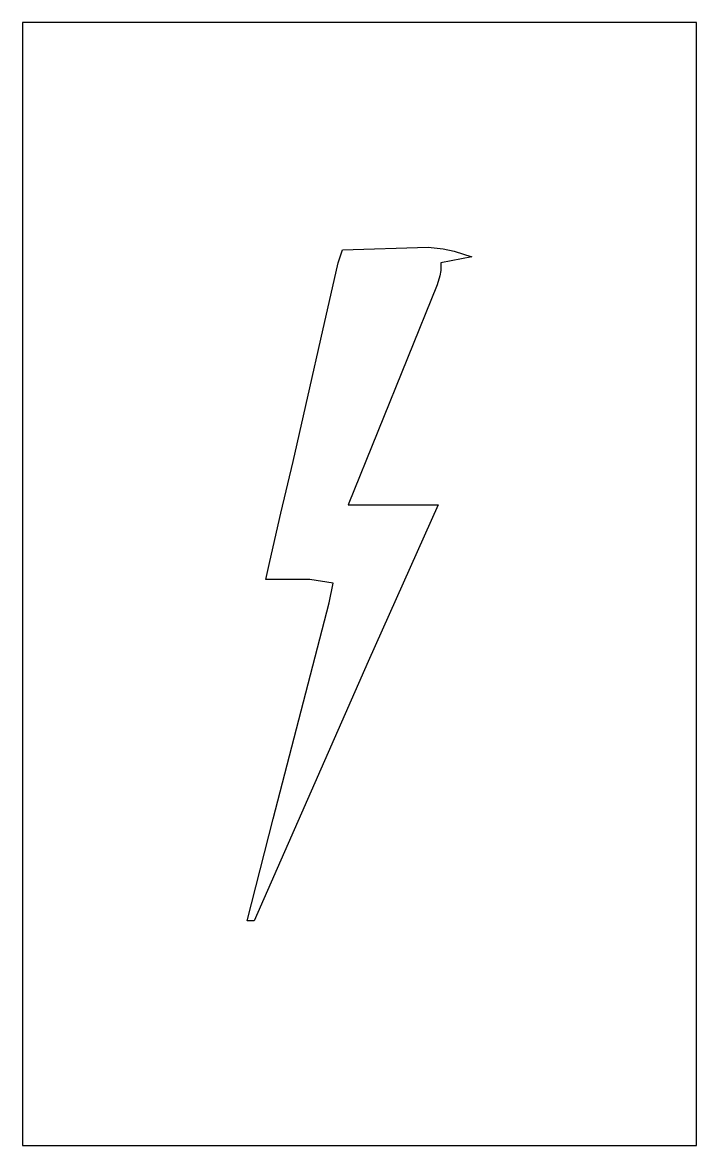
# Model space of a CAD drawing. Header units: inches. Extents: x 0 to 12, y 0 to 20.
import ezdxf

# ---------------------------------------------------------------- set-up
doc = ezdxf.new("R2010")
doc.units = ezdxf.units.IN
doc.header["$MEASUREMENT"] = 0
doc.layers.add('CUT', color=1, linetype='Continuous')

msp = doc.modelspace()

# ---------------------------------------------------------------- linework, layer by layer
at = {"layer": 'CUT'}
for points in [[(0, 0), (12, 0), (12, 20), (0, 20)], [(8, 15.825), (7.449, 15.721), (7.447, 15.584), (7.431, 15.486), (7.384, 15.325), (5.8, 11.408), (7.403, 11.408), (6.156, 8.617), (4.126, 4), (4, 4), (4.464, 5.816), (5.46, 9.667), (5.531, 10.016), (5.113, 10.08), (4.331, 10.08), (4.404, 10.402), (4.602, 11.26), (4.819, 12.181), (5.113, 13.493), (5.311, 14.363), (5.622, 15.718), (5.698, 15.952), (7.221, 16), (7.492, 15.971), (7.687, 15.927)]]:
    msp.add_lwpolyline(points, close=True, dxfattribs=at)

doc.saveas('drawing.dxf')
